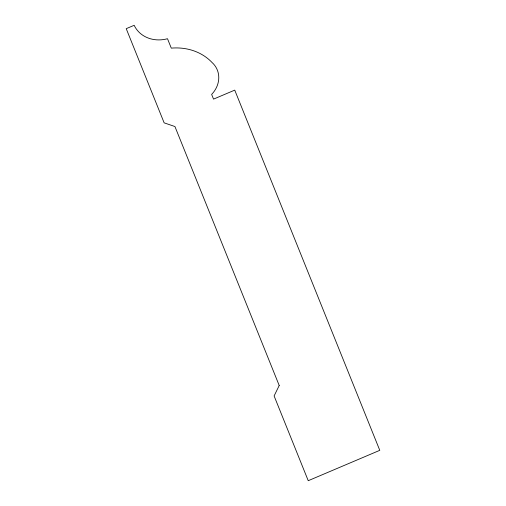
<?xml version="1.0" encoding="UTF-8"?>
<svg xmlns="http://www.w3.org/2000/svg" width="506" height="506" viewBox="0 0 506 506"><rect width="100%" height="100%" fill="white"/><g stroke="black" fill="none" stroke-linecap="round" stroke-linejoin="round"><path stroke-width="0.76" d="M279.211 385.509L274.107 395.945L308.236 480.7L379.778 450.334L234.74 90.125L213.538 99.119L211.641 94.413A25.604 22.542 -26.7 0 0 212.046 62.504A53.971 47.52 -26.7 0 0 171.294 48.14L167.499 38.722A30.575 26.919 -26.7 0 1 134.172 25.3L126.222 28.671L164.14 122.844L174.937 126.538L279.211 385.509"/></g></svg>
